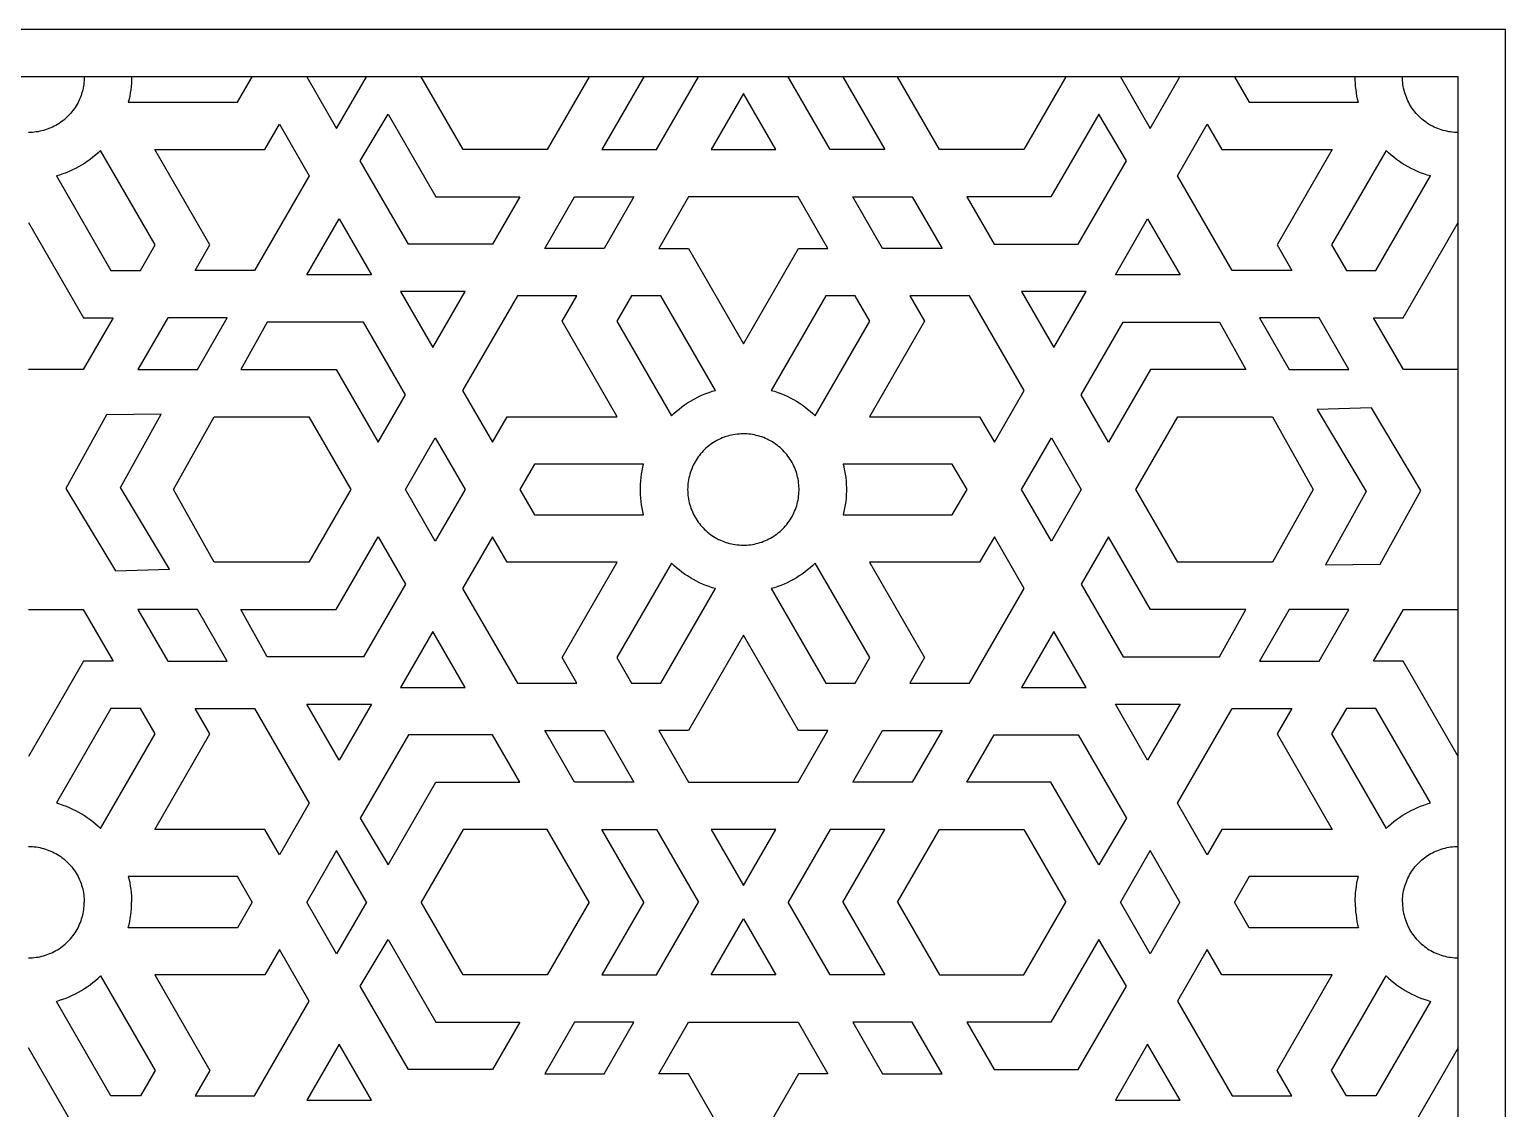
# Model space of a CAD drawing. Header units: millimetres. Extents: x 69 to 506, y 121 to 380.
# Drawn here: x 287.5 to 505.9, y 220 to 379.6 of the extents above; entities that cross this region are included whole.
import ezdxf

# ---------------------------------------------------------------- set-up
doc = ezdxf.new("R2010")
doc.units = ezdxf.units.MM
doc.layers.add('Layer 01', color=1, linetype='Continuous', true_color=0xff0000)

msp = doc.modelspace()

# ---------------------------------------------------------------- linework, layer by layer
at = {"layer": 'Layer 01'}
for p, q in [((505.93, 379.61), (68.87, 379.61)), ((505.93, 121.36), (505.93, 379.61)), ((498.93, 372.61), (75.87, 372.61)), ((295.56, 371.49), (295.52, 371.21)), ((295.6, 371.77), (295.56, 371.49)), ((295.62, 372.05), (295.6, 371.77)), ((295.63, 372.33), (295.62, 372.05)), ((295.64, 372.61), (295.63, 372.33)), ((302.61, 371.66), (302.57, 371.18)), ((302.63, 372.14), (302.61, 371.66)), ((302.64, 372.61), (302.63, 372.14)), ((318.31, 368.84), (320.49, 372.61)), ((328.58, 372.61), (332.98, 364.98)), ((332.98, 364.98), (337.39, 372.61)), ((351.69, 361.84), (345.47, 372.61)), ((370.35, 372.61), (364.13, 361.84)), ((378.43, 372.61), (372.21, 361.84)), ((380.29, 361.84), (386.52, 372.61)), ((406.03, 361.84), (399.81, 372.61)), ((407.89, 372.61), (414.11, 361.84)), ((422.2, 361.84), (415.98, 372.61)), ((440.86, 372.61), (434.64, 361.84)), ((448.94, 372.61), (453.35, 364.98)), ((453.35, 364.98), (457.75, 372.61)), ((465.83, 372.61), (468.01, 368.84)), ((483.69, 372.14), (483.69, 372.61)), ((483.72, 371.66), (483.69, 372.14)), ((483.75, 371.18), (483.72, 371.66)), ((490.69, 372.33), (490.69, 372.61)), ((490.71, 372.05), (490.69, 372.33)), ((490.73, 371.77), (490.71, 372.05)), ((490.76, 371.49), (490.73, 371.77)), ((490.81, 371.21), (490.76, 371.49)), ((498.93, 128.36), (498.93, 372.61)), ((294.84, 369.07), (294.72, 368.82)), ((294.96, 369.33), (294.84, 369.07)), ((295.06, 369.59), (294.96, 369.33)), ((295.16, 369.85), (295.06, 369.59)), ((295.25, 370.12), (295.16, 369.85)), ((295.33, 370.39), (295.25, 370.12)), ((295.41, 370.66), (295.33, 370.39)), ((295.47, 370.94), (295.41, 370.66)), ((295.52, 371.21), (295.47, 370.94)), ((302.28, 369.3), (302.16, 368.84)), ((302.37, 369.77), (302.28, 369.3)), ((302.45, 370.24), (302.37, 369.77)), ((302.52, 370.71), (302.45, 370.24)), ((302.57, 371.18), (302.52, 370.71)), ((393.16, 370.13), (388.38, 361.84)), ((397.95, 361.84), (393.16, 370.13)), ((483.81, 370.71), (483.75, 371.18)), ((483.87, 370.24), (483.81, 370.71)), ((483.95, 369.77), (483.87, 370.24)), ((484.05, 369.3), (483.95, 369.77)), ((484.16, 368.84), (484.05, 369.3)), ((490.86, 370.94), (490.81, 371.21)), ((490.92, 370.66), (490.86, 370.94)), ((490.99, 370.39), (490.92, 370.66)), ((491.07, 370.12), (490.99, 370.39)), ((491.16, 369.85), (491.07, 370.12)), ((491.26, 369.59), (491.16, 369.85)), ((491.37, 369.33), (491.26, 369.59)), ((491.49, 369.07), (491.37, 369.33)), ((491.61, 368.82), (491.49, 369.07)), ((293.42, 366.99), (293.23, 366.79)), ((293.61, 367.2), (293.42, 366.99)), ((293.79, 367.41), (293.61, 367.2)), ((293.97, 367.63), (293.79, 367.41)), ((294.13, 367.86), (293.97, 367.63)), ((294.29, 368.09), (294.13, 367.86)), ((294.44, 368.33), (294.29, 368.09)), ((294.58, 368.57), (294.44, 368.33)), ((294.72, 368.82), (294.58, 368.57)), ((302.16, 368.84), (318.31, 368.84)), ((336.48, 360.17), (340.59, 367.07)), ((340.59, 367.07), (347.65, 354.84)), ((445.74, 367.07), (438.68, 354.84)), ((449.84, 360.17), (445.74, 367.07)), ((468.01, 368.84), (484.16, 368.84)), ((491.74, 368.57), (491.61, 368.82)), ((491.89, 368.33), (491.74, 368.57)), ((492.04, 368.09), (491.89, 368.33)), ((492.19, 367.86), (492.04, 368.09)), ((492.36, 367.63), (492.19, 367.86)), ((492.53, 367.41), (492.36, 367.63)), ((492.72, 367.2), (492.53, 367.41)), ((492.9, 366.99), (492.72, 367.2)), ((493.1, 366.79), (492.9, 366.99)), ((289.89, 364.76), (289.62, 364.68)), ((290.16, 364.85), (289.89, 364.76)), ((290.42, 364.95), (290.16, 364.85)), ((290.68, 365.06), (290.42, 364.95)), ((290.94, 365.17), (290.68, 365.06)), ((291.19, 365.3), (290.94, 365.17)), ((291.44, 365.43), (291.19, 365.3)), ((291.68, 365.57), (291.44, 365.43)), ((291.92, 365.72), (291.68, 365.57)), ((292.15, 365.88), (291.92, 365.72)), ((292.38, 366.05), (292.15, 365.88)), ((292.6, 366.22), (292.38, 366.05)), ((292.81, 366.4), (292.6, 366.22)), ((293.02, 366.59), (292.81, 366.4)), ((293.23, 366.79), (293.02, 366.59)), ((322.36, 361.84), (324.53, 365.61)), ((324.53, 365.61), (328.94, 357.98)), ((457.39, 357.98), (461.79, 365.61)), ((461.79, 365.61), (463.97, 361.84)), ((493.3, 366.59), (493.1, 366.79)), ((493.51, 366.4), (493.3, 366.59)), ((493.73, 366.22), (493.51, 366.4)), ((493.95, 366.05), (493.73, 366.22)), ((494.17, 365.88), (493.95, 366.05)), ((494.41, 365.72), (494.17, 365.88)), ((494.65, 365.57), (494.41, 365.72)), ((494.89, 365.43), (494.65, 365.57)), ((495.14, 365.3), (494.89, 365.43)), ((495.39, 365.17), (495.14, 365.3)), ((495.64, 365.06), (495.39, 365.17)), ((495.9, 364.95), (495.64, 365.06)), ((496.17, 364.85), (495.9, 364.95)), ((496.43, 364.76), (496.17, 364.85)), ((496.7, 364.68), (496.43, 364.76)), ((287.68, 364.38), (287.4, 364.37)), ((287.96, 364.39), (287.68, 364.38)), ((288.24, 364.42), (287.96, 364.39)), ((288.52, 364.45), (288.24, 364.42)), ((288.8, 364.49), (288.52, 364.45)), ((289.08, 364.55), (288.8, 364.49)), ((289.35, 364.61), (289.08, 364.55)), ((289.62, 364.68), (289.35, 364.61)), ((496.98, 364.61), (496.7, 364.68)), ((497.25, 364.55), (496.98, 364.61)), ((497.53, 364.49), (497.25, 364.55)), ((497.8, 364.45), (497.53, 364.49)), ((498.08, 364.42), (497.8, 364.45)), ((498.36, 364.39), (498.08, 364.42)), ((498.64, 364.38), (498.36, 364.39)), ((498.93, 364.37), (498.64, 364.38)), ((296.51, 360.39), (296.09, 360.1)), ((296.91, 360.7), (296.51, 360.39)), ((297.3, 361.03), (296.91, 360.7)), ((297.68, 361.36), (297.3, 361.03)), ((298.05, 361.71), (297.68, 361.36)), ((306.13, 347.73), (298.05, 361.71)), ((314.21, 347.73), (306.06, 361.84)), ((306.06, 361.84), (322.36, 361.84)), ((364.13, 361.84), (351.69, 361.84)), ((372.21, 361.84), (380.29, 361.84)), ((388.38, 361.84), (397.95, 361.84)), ((414.11, 361.84), (406.03, 361.84)), ((434.64, 361.84), (422.2, 361.84)), ((463.97, 361.84), (480.26, 361.84)), ((480.26, 361.84), (472.12, 347.73)), ((488.28, 361.71), (480.2, 347.73)), ((488.64, 361.36), (488.28, 361.71)), ((489.03, 361.03), (488.64, 361.36)), ((489.42, 360.7), (489.03, 361.03)), ((489.82, 360.39), (489.42, 360.7)), ((490.23, 360.1), (489.82, 360.39)), ((292.48, 358.25), (292, 358.08)), ((292.96, 358.42), (292.48, 358.25)), ((293.43, 358.62), (292.96, 358.42)), ((293.89, 358.83), (293.43, 358.62)), ((294.35, 359.05), (293.89, 358.83)), ((294.8, 359.29), (294.35, 359.05)), ((295.24, 359.54), (294.8, 359.29)), ((295.67, 359.81), (295.24, 359.54)), ((296.09, 360.1), (295.67, 359.81)), ((343.61, 347.84), (336.48, 360.17)), ((442.72, 347.84), (449.84, 360.17)), ((490.66, 359.81), (490.23, 360.1)), ((491.09, 359.54), (490.66, 359.81)), ((491.53, 359.29), (491.09, 359.54)), ((491.98, 359.05), (491.53, 359.29)), ((492.43, 358.83), (491.98, 359.05)), ((492.9, 358.62), (492.43, 358.83)), ((493.37, 358.42), (492.9, 358.62)), ((493.84, 358.25), (493.37, 358.42)), ((494.32, 358.08), (493.84, 358.25)), ((292, 358.08), (291.51, 357.94)), ((291.51, 357.94), (299.59, 343.95)), ((328.94, 357.98), (320.84, 343.95)), ((465.49, 343.95), (457.39, 357.98)), ((486.74, 343.95), (494.81, 357.94)), ((494.81, 357.94), (494.32, 358.08)), ((347.65, 354.84), (360.09, 354.84)), ((360.09, 354.84), (356.05, 347.84)), ((363.77, 347.21), (368.17, 354.84)), ((368.17, 354.84), (376.98, 354.84)), ((376.98, 354.84), (372.58, 347.21)), ((385.06, 354.84), (380.66, 347.21)), ((401.26, 354.84), (385.06, 354.84)), ((405.67, 347.21), (401.26, 354.84)), ((413.75, 347.21), (409.35, 354.84)), ((409.35, 354.84), (418.16, 354.84)), ((418.16, 354.84), (422.56, 347.21)), ((438.68, 354.84), (426.24, 354.84)), ((426.24, 354.84), (430.28, 347.84)), ((328.56, 343.32), (333.34, 351.61)), ((333.34, 351.61), (338.13, 343.32)), ((448.2, 343.32), (452.98, 351.61)), ((452.98, 351.61), (457.77, 343.32)), ((287.4, 351.06), (295.55, 336.95)), ((490.78, 336.95), (498.93, 351.06)), ((303.95, 343.95), (306.13, 347.73)), ((312.03, 343.95), (314.21, 347.73)), ((356.05, 347.84), (343.61, 347.84)), ((430.28, 347.84), (442.72, 347.84)), ((472.12, 347.73), (474.3, 343.95)), ((480.2, 347.73), (482.38, 343.95)), ((372.58, 347.21), (363.77, 347.21)), ((380.66, 347.21), (385.02, 347.21)), ((385.02, 347.21), (393.16, 333.1)), ((393.16, 333.1), (401.31, 347.21)), ((401.31, 347.21), (405.67, 347.21)), ((422.56, 347.21), (413.75, 347.21)), ((299.59, 343.95), (303.95, 343.95)), ((320.84, 343.95), (312.03, 343.95)), ((338.13, 343.32), (328.56, 343.32)), ((457.77, 343.32), (448.2, 343.32)), ((474.3, 343.95), (465.49, 343.95)), ((482.38, 343.95), (486.74, 343.95)), ((342.43, 340.84), (347.22, 332.55)), ((352, 340.84), (342.43, 340.84)), ((347.22, 332.55), (352, 340.84)), ((443.89, 340.84), (434.32, 340.84)), ((434.32, 340.84), (439.11, 332.55)), ((439.11, 332.55), (443.89, 340.84)), ((359.72, 340.21), (351.62, 326.18)), ((368.53, 340.21), (359.72, 340.21)), ((366.35, 336.44), (368.53, 340.21)), ((376.62, 340.21), (374.44, 336.44)), ((380.97, 340.21), (376.62, 340.21)), ((389.05, 326.22), (380.97, 340.21)), ((405.35, 340.21), (397.28, 326.22)), ((409.71, 340.21), (405.35, 340.21)), ((411.89, 336.44), (409.71, 340.21)), ((426.6, 340.21), (417.79, 340.21)), ((417.79, 340.21), (419.97, 336.44)), ((434.7, 326.18), (426.6, 340.21)), ((299.91, 336.95), (295.5, 329.32)), ((295.55, 336.95), (299.91, 336.95)), ((307.99, 336.95), (303.58, 329.32)), ((316.8, 336.95), (307.99, 336.95)), ((312.39, 329.32), (316.8, 336.95)), ((322.72, 336.32), (318.8, 329.32)), ((336.96, 336.32), (322.72, 336.32)), ((343.18, 325.55), (336.96, 336.32)), ((374.5, 322.32), (366.35, 336.44)), ((374.44, 336.44), (382.51, 322.45)), ((403.81, 322.45), (411.89, 336.44)), ((419.97, 336.44), (411.82, 322.32)), ((443.15, 325.55), (449.37, 336.32)), ((449.37, 336.32), (463.61, 336.32)), ((463.61, 336.32), (467.53, 329.32)), ((469.53, 336.95), (473.93, 329.32)), ((478.34, 336.95), (469.53, 336.95)), ((482.74, 329.32), (478.34, 336.95)), ((490.83, 329.32), (486.42, 336.95)), ((486.42, 336.95), (490.78, 336.95)), ((295.5, 329.32), (287.4, 329.32)), ((303.58, 329.32), (312.39, 329.32)), ((318.8, 329.32), (332.92, 329.32)), ((332.92, 329.32), (339.14, 318.55)), ((453.41, 329.32), (447.19, 318.55)), ((467.53, 329.32), (453.41, 329.32)), ((473.93, 329.32), (482.74, 329.32)), ((498.93, 329.32), (490.83, 329.32)), ((339.14, 318.55), (343.18, 325.55)), ((351.62, 326.18), (356.03, 318.55)), ((386.67, 325.34), (387.13, 325.55)), ((387.13, 325.55), (387.6, 325.74)), ((387.6, 325.74), (388.08, 325.92)), ((388.08, 325.92), (388.56, 326.08)), ((388.56, 326.08), (389.05, 326.22)), ((397.28, 326.22), (397.76, 326.08)), ((397.76, 326.08), (398.25, 325.92)), ((398.25, 325.92), (398.72, 325.74)), ((398.72, 325.74), (399.19, 325.55)), ((399.19, 325.55), (399.66, 325.34)), ((430.3, 318.55), (434.7, 326.18)), ((447.19, 318.55), (443.15, 325.55)), ((383.26, 323.14), (383.65, 323.46)), ((383.65, 323.46), (384.06, 323.77)), ((384.06, 323.77), (384.47, 324.07)), ((384.47, 324.07), (384.89, 324.35)), ((384.89, 324.35), (385.32, 324.62)), ((385.32, 324.62), (385.76, 324.87)), ((385.76, 324.87), (386.21, 325.11)), ((386.21, 325.11), (386.67, 325.34)), ((399.66, 325.34), (400.11, 325.11)), ((400.11, 325.11), (400.56, 324.87)), ((400.56, 324.87), (401, 324.62)), ((401, 324.62), (401.43, 324.35)), ((401.43, 324.35), (401.86, 324.07)), ((401.86, 324.07), (402.27, 323.77)), ((402.27, 323.77), (402.67, 323.46)), ((402.67, 323.46), (403.06, 323.14)), ((486.08, 323.61), (478.06, 323.37)), ((478.06, 323.37), (485.33, 311.26)), ((493.41, 311.4), (486.08, 323.61)), ((298.95, 322.58), (292.92, 311.71)), ((307.04, 322.72), (298.95, 322.58)), ((301, 311.84), (307.04, 322.72)), ((308.84, 311.55), (314.87, 322.32)), ((314.87, 322.32), (328.87, 322.32)), ((328.87, 322.32), (335.1, 311.55)), ((356.03, 318.55), (358.21, 322.32)), ((358.21, 322.32), (374.5, 322.32)), ((382.51, 322.45), (382.88, 322.8)), ((382.88, 322.8), (383.26, 323.14)), ((403.06, 323.14), (403.44, 322.8)), ((403.44, 322.8), (403.81, 322.45)), ((411.82, 322.32), (428.12, 322.32)), ((428.12, 322.32), (430.3, 318.55)), ((451.23, 311.55), (457.45, 322.32)), ((457.45, 322.32), (471.45, 322.32)), ((471.45, 322.32), (477.49, 311.55)), ((343.18, 311.55), (347.58, 319.18)), ((347.58, 319.18), (351.99, 311.55)), ((389.51, 318.94), (389.26, 318.8)), ((389.77, 319.06), (389.51, 318.94)), ((390.03, 319.17), (389.77, 319.06)), ((390.3, 319.28), (390.03, 319.17)), ((390.57, 319.37), (390.3, 319.28)), ((390.84, 319.46), (390.57, 319.37)), ((391.12, 319.53), (390.84, 319.46)), ((391.39, 319.6), (391.12, 319.53)), ((391.67, 319.65), (391.39, 319.6)), ((391.96, 319.7), (391.67, 319.65)), ((392.24, 319.74), (391.96, 319.7)), ((392.52, 319.76), (392.24, 319.74)), ((392.81, 319.78), (392.52, 319.76)), ((393.1, 319.79), (392.81, 319.78)), ((393.38, 319.79), (393.1, 319.79)), ((393.67, 319.77), (393.38, 319.79)), ((393.95, 319.75), (393.67, 319.77)), ((394.24, 319.72), (393.95, 319.75)), ((394.52, 319.68), (394.24, 319.72)), ((394.8, 319.63), (394.52, 319.68)), ((395.08, 319.56), (394.8, 319.63)), ((395.36, 319.49), (395.08, 319.56)), ((395.63, 319.41), (395.36, 319.49)), ((395.9, 319.32), (395.63, 319.41)), ((396.17, 319.22), (395.9, 319.32)), ((396.44, 319.11), (396.17, 319.22)), ((396.7, 318.99), (396.44, 319.11)), ((396.95, 318.87), (396.7, 318.99)), ((397.2, 318.73), (396.95, 318.87)), ((434.34, 311.55), (438.74, 319.18)), ((438.74, 319.18), (443.15, 311.55)), ((386.83, 316.83), (386.65, 316.6)), ((387.02, 317.04), (386.83, 316.83)), ((387.21, 317.25), (387.02, 317.04)), ((387.42, 317.45), (387.21, 317.25)), ((387.62, 317.65), (387.42, 317.45)), ((387.84, 317.84), (387.62, 317.65)), ((388.06, 318.02), (387.84, 317.84)), ((388.29, 318.19), (388.06, 318.02)), ((388.52, 318.36), (388.29, 318.19)), ((388.76, 318.52), (388.52, 318.36)), ((389.01, 318.66), (388.76, 318.52)), ((389.26, 318.8), (389.01, 318.66)), ((397.45, 318.59), (397.2, 318.73)), ((397.69, 318.43), (397.45, 318.59)), ((397.93, 318.27), (397.69, 318.43)), ((398.16, 318.1), (397.93, 318.27)), ((398.38, 317.93), (398.16, 318.1)), ((398.6, 317.74), (398.38, 317.93)), ((398.81, 317.55), (398.6, 317.74)), ((399.02, 317.35), (398.81, 317.55)), ((399.22, 317.14), (399.02, 317.35)), ((399.41, 316.93), (399.22, 317.14)), ((399.59, 316.71), (399.41, 316.93)), ((399.76, 316.48), (399.59, 316.71)), ((362.25, 315.32), (360.07, 311.55)), ((378.4, 315.32), (362.25, 315.32)), ((378.18, 314.33), (378.28, 314.83)), ((378.28, 314.83), (378.4, 315.32)), ((385.52, 314.62), (385.42, 314.36)), ((385.63, 314.89), (385.52, 314.62)), ((385.75, 315.15), (385.63, 314.89)), ((385.88, 315.4), (385.75, 315.15)), ((386.02, 315.65), (385.88, 315.4)), ((386.16, 315.9), (386.02, 315.65)), ((386.32, 316.14), (386.16, 315.9)), ((386.48, 316.37), (386.32, 316.14)), ((386.65, 316.6), (386.48, 316.37)), ((399.93, 316.25), (399.76, 316.48)), ((400.09, 316.01), (399.93, 316.25)), ((400.24, 315.77), (400.09, 316.01)), ((400.38, 315.52), (400.24, 315.77)), ((400.52, 315.27), (400.38, 315.52)), ((400.64, 315.01), (400.52, 315.27)), ((400.76, 314.75), (400.64, 315.01)), ((400.86, 314.48), (400.76, 314.75)), ((400.96, 314.21), (400.86, 314.48)), ((424.08, 315.32), (407.93, 315.32)), ((407.93, 315.32), (408.05, 314.83)), ((408.05, 314.83), (408.15, 314.33)), ((426.26, 311.55), (424.08, 315.32)), ((377.93, 311.8), (377.94, 312.31)), ((377.94, 312.31), (377.98, 312.82)), ((377.98, 312.82), (378.03, 313.33)), ((378.03, 313.33), (378.1, 313.83)), ((378.1, 313.83), (378.18, 314.33)), ((384.97, 312.41), (384.94, 312.13)), ((385, 312.69), (384.97, 312.41)), ((385.05, 312.98), (385, 312.69)), ((385.1, 313.26), (385.05, 312.98)), ((385.17, 313.54), (385.1, 313.26)), ((385.24, 313.81), (385.17, 313.54)), ((385.32, 314.09), (385.24, 313.81)), ((385.42, 314.36), (385.32, 314.09)), ((401.05, 313.94), (400.96, 314.21)), ((401.13, 313.67), (401.05, 313.94)), ((401.19, 313.39), (401.13, 313.67)), ((401.25, 313.11), (401.19, 313.39)), ((401.3, 312.83), (401.25, 313.11)), ((401.34, 312.54), (401.3, 312.83)), ((401.37, 312.26), (401.34, 312.54)), ((408.15, 314.33), (408.23, 313.83)), ((408.23, 313.83), (408.3, 313.33)), ((408.3, 313.33), (408.35, 312.82)), ((408.35, 312.82), (408.38, 312.31)), ((408.38, 312.31), (408.4, 311.8)), ((292.92, 311.71), (300.25, 299.49)), ((308.27, 299.74), (301, 311.84)), ((314.87, 300.78), (308.84, 311.55)), ((335.1, 311.55), (328.87, 300.78)), ((347.58, 303.92), (343.18, 311.55)), ((351.99, 311.55), (347.58, 303.92)), ((360.07, 311.55), (362.25, 307.78)), ((377.93, 311.3), (377.93, 311.8)), ((377.94, 310.79), (377.93, 311.3)), ((377.98, 310.28), (377.94, 310.79)), ((378.03, 309.77), (377.98, 310.28)), ((384.93, 311.84), (384.92, 311.55)), ((384.92, 311.55), (384.93, 311.27)), ((384.94, 312.13), (384.93, 311.84)), ((384.93, 311.27), (384.94, 310.98)), ((384.94, 310.98), (384.97, 310.7)), ((384.97, 310.7), (385, 310.41)), ((385, 310.41), (385.05, 310.13)), ((385.05, 310.13), (385.1, 309.85)), ((401.25, 309.98), (401.3, 310.26)), ((401.3, 310.26), (401.34, 310.55)), ((401.34, 310.55), (401.37, 310.83)), ((401.39, 311.98), (401.37, 312.26)), ((401.37, 310.83), (401.39, 311.12)), ((401.4, 311.69), (401.39, 311.98)), ((401.39, 311.12), (401.4, 311.4)), ((401.4, 311.4), (401.4, 311.69)), ((408.35, 310.28), (408.3, 309.77)), ((408.38, 310.79), (408.35, 310.28)), ((408.4, 311.3), (408.38, 310.79)), ((408.4, 311.8), (408.4, 311.3)), ((424.08, 307.78), (426.26, 311.55)), ((438.74, 303.92), (434.34, 311.55)), ((443.15, 311.55), (438.74, 303.92)), ((457.45, 300.78), (451.23, 311.55)), ((477.49, 311.55), (471.45, 300.78)), ((485.33, 311.26), (479.29, 300.38)), ((487.37, 300.52), (493.41, 311.4)), ((378.1, 309.27), (378.03, 309.77)), ((378.18, 308.77), (378.1, 309.27)), ((378.28, 308.27), (378.18, 308.77)), ((378.4, 307.78), (378.28, 308.27)), ((385.1, 309.85), (385.16, 309.57)), ((385.16, 309.57), (385.24, 309.3)), ((385.24, 309.3), (385.32, 309.02)), ((385.32, 309.02), (385.41, 308.75)), ((385.41, 308.75), (385.52, 308.48)), ((385.52, 308.48), (385.63, 308.22)), ((385.63, 308.22), (385.75, 307.96)), ((385.75, 307.96), (385.88, 307.71)), ((400.51, 307.83), (400.64, 308.08)), ((400.64, 308.08), (400.75, 308.34)), ((400.75, 308.34), (400.86, 308.61)), ((400.86, 308.61), (400.96, 308.88)), ((400.96, 308.88), (401.05, 309.15)), ((401.05, 309.15), (401.12, 309.43)), ((401.12, 309.43), (401.19, 309.7)), ((401.19, 309.7), (401.25, 309.98)), ((408.05, 308.27), (407.93, 307.78)), ((408.15, 308.77), (408.05, 308.27)), ((408.23, 309.27), (408.15, 308.77)), ((408.3, 309.77), (408.23, 309.27)), ((362.25, 307.78), (378.4, 307.78)), ((385.88, 307.71), (386.01, 307.45)), ((386.01, 307.45), (386.16, 307.21)), ((386.16, 307.21), (386.31, 306.97)), ((386.31, 306.97), (386.48, 306.73)), ((386.48, 306.73), (386.65, 306.5)), ((386.65, 306.5), (386.83, 306.28)), ((386.83, 306.28), (387.01, 306.07)), ((387.01, 306.07), (387.21, 305.86)), ((387.21, 305.86), (387.41, 305.65)), ((398.81, 305.55), (399.01, 305.75)), ((399.01, 305.75), (399.21, 305.95)), ((399.21, 305.95), (399.4, 306.17)), ((399.4, 306.17), (399.58, 306.39)), ((399.58, 306.39), (399.76, 306.61)), ((399.76, 306.61), (399.93, 306.84)), ((399.93, 306.84), (400.09, 307.08)), ((400.09, 307.08), (400.24, 307.32)), ((400.24, 307.32), (400.38, 307.57)), ((400.38, 307.57), (400.51, 307.83)), ((407.93, 307.78), (424.08, 307.78)), ((332.92, 293.78), (339.14, 304.55)), ((339.14, 304.55), (343.18, 297.55)), ((356.03, 304.55), (351.62, 296.92)), ((358.21, 300.78), (356.03, 304.55)), ((387.41, 305.65), (387.62, 305.46)), ((387.62, 305.46), (387.83, 305.27)), ((387.83, 305.27), (388.05, 305.09)), ((388.05, 305.09), (388.28, 304.91)), ((388.28, 304.91), (388.52, 304.75)), ((388.52, 304.75), (388.75, 304.59)), ((388.75, 304.59), (389, 304.44)), ((389, 304.44), (389.25, 304.3)), ((389.25, 304.3), (389.5, 304.17)), ((389.5, 304.17), (389.76, 304.05)), ((389.76, 304.05), (390.02, 303.93)), ((390.02, 303.93), (390.29, 303.83)), ((390.29, 303.83), (390.56, 303.73)), ((390.56, 303.73), (390.83, 303.65)), ((390.83, 303.65), (391.11, 303.57)), ((391.11, 303.57), (391.39, 303.51)), ((395.07, 303.54), (395.35, 303.61)), ((395.35, 303.61), (395.62, 303.69)), ((395.62, 303.69), (395.89, 303.78)), ((395.89, 303.78), (396.16, 303.88)), ((396.16, 303.88), (396.43, 303.99)), ((396.43, 303.99), (396.69, 304.1)), ((396.69, 304.1), (396.94, 304.23)), ((396.94, 304.23), (397.2, 304.37)), ((397.2, 304.37), (397.44, 304.51)), ((397.44, 304.51), (397.68, 304.66)), ((397.68, 304.66), (397.92, 304.82)), ((397.92, 304.82), (398.15, 304.99)), ((398.15, 304.99), (398.38, 305.17)), ((398.38, 305.17), (398.59, 305.35)), ((398.59, 305.35), (398.81, 305.55)), ((430.3, 304.55), (428.12, 300.78)), ((434.7, 296.92), (430.3, 304.55)), ((447.19, 304.55), (443.15, 297.55)), ((453.41, 293.78), (447.19, 304.55)), ((391.39, 303.51), (391.67, 303.45)), ((391.67, 303.45), (391.95, 303.4)), ((391.95, 303.4), (392.23, 303.36)), ((392.23, 303.36), (392.52, 303.34)), ((392.52, 303.34), (392.8, 303.32)), ((392.8, 303.32), (393.09, 303.31)), ((393.09, 303.31), (393.37, 303.31)), ((393.37, 303.31), (393.66, 303.33)), ((393.66, 303.33), (393.94, 303.35)), ((393.94, 303.35), (394.23, 303.38)), ((394.23, 303.38), (394.51, 303.42)), ((394.51, 303.42), (394.79, 303.47)), ((394.79, 303.47), (395.07, 303.54)), ((300.25, 299.49), (308.27, 299.74)), ((328.87, 300.78), (314.87, 300.78)), ((374.5, 300.78), (358.21, 300.78)), ((366.35, 286.67), (374.5, 300.78)), ((382.51, 300.65), (374.44, 286.67)), ((382.88, 300.3), (382.51, 300.65)), ((383.26, 299.96), (382.88, 300.3)), ((383.65, 299.64), (383.26, 299.96)), ((384.06, 299.33), (383.65, 299.64)), ((384.47, 299.03), (384.06, 299.33)), ((402.27, 299.33), (401.86, 299.03)), ((402.67, 299.64), (402.27, 299.33)), ((403.06, 299.96), (402.67, 299.64)), ((403.44, 300.3), (403.06, 299.96)), ((403.81, 300.65), (403.44, 300.3)), ((411.89, 286.67), (403.81, 300.65)), ((428.12, 300.78), (411.82, 300.78)), ((411.82, 300.78), (419.97, 286.67)), ((471.45, 300.78), (457.45, 300.78)), ((479.29, 300.38), (487.37, 300.52)), ((343.18, 297.55), (336.96, 286.78)), ((384.89, 298.75), (384.47, 299.03)), ((385.32, 298.48), (384.89, 298.75)), ((385.76, 298.23), (385.32, 298.48)), ((386.21, 297.99), (385.76, 298.23)), ((386.67, 297.76), (386.21, 297.99)), ((387.13, 297.55), (386.67, 297.76)), ((387.6, 297.36), (387.13, 297.55)), ((388.08, 297.18), (387.6, 297.36)), ((388.56, 297.02), (388.08, 297.18)), ((389.05, 296.88), (388.56, 297.02)), ((397.76, 297.02), (397.28, 296.88)), ((398.25, 297.18), (397.76, 297.02)), ((398.72, 297.36), (398.25, 297.18)), ((399.19, 297.55), (398.72, 297.36)), ((399.66, 297.76), (399.19, 297.55)), ((400.11, 297.99), (399.66, 297.76)), ((400.56, 298.23), (400.11, 297.99)), ((401, 298.48), (400.56, 298.23)), ((401.43, 298.75), (401, 298.48)), ((401.86, 299.03), (401.43, 298.75)), ((443.15, 297.55), (449.37, 286.78)), ((351.62, 296.92), (359.72, 282.89)), ((380.97, 282.89), (389.05, 296.88)), ((397.28, 296.88), (405.35, 282.89)), ((426.6, 282.89), (434.7, 296.92)), ((287.4, 293.78), (295.5, 293.78)), ((295.5, 293.78), (299.91, 286.15)), ((312.39, 293.78), (303.58, 293.78)), ((303.58, 293.78), (307.99, 286.15)), ((316.8, 286.15), (312.39, 293.78)), ((318.8, 293.78), (332.92, 293.78)), ((322.72, 286.78), (318.8, 293.78)), ((467.53, 293.78), (453.41, 293.78)), ((463.61, 286.78), (467.53, 293.78)), ((473.93, 293.78), (469.53, 286.15)), ((482.74, 293.78), (473.93, 293.78)), ((478.34, 286.15), (482.74, 293.78)), ((486.42, 286.15), (490.83, 293.78)), ((490.83, 293.78), (498.93, 293.78)), ((347.22, 290.55), (342.43, 282.26)), ((352, 282.26), (347.22, 290.55)), ((439.11, 290.55), (434.32, 282.26)), ((443.89, 282.26), (439.11, 290.55)), ((393.16, 290), (385.02, 275.89)), ((401.31, 275.89), (393.16, 290)), ((295.55, 286.15), (287.4, 272.04)), ((299.91, 286.15), (295.55, 286.15)), ((307.99, 286.15), (316.8, 286.15)), ((336.96, 286.78), (322.72, 286.78)), ((368.53, 282.89), (366.35, 286.67)), ((374.44, 286.67), (376.62, 282.89)), ((409.71, 282.89), (411.89, 286.67)), ((419.97, 286.67), (417.79, 282.89)), ((449.37, 286.78), (463.61, 286.78)), ((469.53, 286.15), (478.34, 286.15)), ((490.78, 286.15), (486.42, 286.15)), ((498.93, 272.04), (490.78, 286.15)), ((342.43, 282.26), (352, 282.26)), ((359.72, 282.89), (368.53, 282.89)), ((376.62, 282.89), (380.97, 282.89)), ((405.35, 282.89), (409.71, 282.89)), ((417.79, 282.89), (426.6, 282.89)), ((434.32, 282.26), (443.89, 282.26)), ((333.34, 271.49), (328.56, 279.78)), ((328.56, 279.78), (338.13, 279.78)), ((338.13, 279.78), (333.34, 271.49)), ((448.2, 279.78), (457.77, 279.78)), ((452.98, 271.49), (448.2, 279.78)), ((457.77, 279.78), (452.98, 271.49)), ((299.59, 279.15), (291.51, 265.16)), ((303.95, 279.15), (299.59, 279.15)), ((306.13, 275.37), (303.95, 279.15)), ((312.03, 279.15), (320.84, 279.15)), ((314.21, 275.37), (312.03, 279.15)), ((320.84, 279.15), (328.94, 265.12)), ((457.39, 265.12), (465.49, 279.15)), ((465.49, 279.15), (474.3, 279.15)), ((474.3, 279.15), (472.12, 275.37)), ((482.38, 279.15), (480.2, 275.37)), ((486.74, 279.15), (482.38, 279.15)), ((494.81, 265.16), (486.74, 279.15)), ((298.05, 261.39), (306.13, 275.37)), ((306.06, 261.26), (314.21, 275.37)), ((343.61, 275.26), (336.48, 262.93)), ((356.05, 275.26), (343.61, 275.26)), ((360.09, 268.26), (356.05, 275.26)), ((368.17, 268.26), (363.77, 275.89)), ((363.77, 275.89), (372.58, 275.89)), ((372.58, 275.89), (376.98, 268.26)), ((380.66, 275.89), (385.06, 268.26)), ((385.02, 275.89), (380.66, 275.89)), ((401.26, 268.26), (405.67, 275.89)), ((405.67, 275.89), (401.31, 275.89)), ((409.35, 268.26), (413.75, 275.89)), ((413.75, 275.89), (422.56, 275.89)), ((422.56, 275.89), (418.16, 268.26)), ((426.24, 268.26), (430.28, 275.26)), ((430.28, 275.26), (442.72, 275.26)), ((442.72, 275.26), (449.84, 262.93)), ((472.12, 275.37), (480.26, 261.26)), ((480.2, 275.37), (488.28, 261.39)), ((340.59, 256.03), (347.65, 268.26)), ((347.65, 268.26), (360.09, 268.26)), ((376.98, 268.26), (368.17, 268.26)), ((385.06, 268.26), (401.26, 268.26)), ((418.16, 268.26), (409.35, 268.26)), ((438.68, 268.26), (426.24, 268.26)), ((445.74, 256.03), (438.68, 268.26)), ((291.51, 265.16), (292, 265.02)), ((292, 265.02), (292.48, 264.85)), ((292.48, 264.85), (292.96, 264.68)), ((292.96, 264.68), (293.43, 264.48)), ((293.43, 264.48), (293.89, 264.27)), ((293.89, 264.27), (294.35, 264.05)), ((328.94, 265.12), (324.53, 257.49)), ((461.79, 257.49), (457.39, 265.12)), ((491.98, 264.05), (492.43, 264.27)), ((492.43, 264.27), (492.9, 264.48)), ((492.9, 264.48), (493.37, 264.68)), ((493.37, 264.68), (493.84, 264.85)), ((493.84, 264.85), (494.32, 265.02)), ((494.32, 265.02), (494.81, 265.16)), ((294.35, 264.05), (294.8, 263.81)), ((294.8, 263.81), (295.24, 263.56)), ((295.24, 263.56), (295.67, 263.29)), ((295.67, 263.29), (296.09, 263)), ((296.09, 263), (296.51, 262.71)), ((296.51, 262.71), (296.91, 262.4)), ((296.91, 262.4), (297.3, 262.07)), ((297.3, 262.07), (297.68, 261.74)), ((336.48, 262.93), (340.59, 256.03)), ((449.84, 262.93), (445.74, 256.03)), ((488.64, 261.74), (489.03, 262.07)), ((489.03, 262.07), (489.42, 262.4)), ((489.42, 262.4), (489.82, 262.71)), ((489.82, 262.71), (490.23, 263)), ((490.23, 263), (490.66, 263.29)), ((490.66, 263.29), (491.09, 263.56)), ((491.09, 263.56), (491.53, 263.81)), ((491.53, 263.81), (491.98, 264.05)), ((297.68, 261.74), (298.05, 261.39)), ((322.36, 261.26), (306.06, 261.26)), ((324.53, 257.49), (322.36, 261.26)), ((351.69, 261.26), (345.47, 250.49)), ((364.13, 261.26), (351.69, 261.26)), ((370.35, 250.49), (364.13, 261.26)), ((378.43, 250.49), (372.21, 261.26)), ((372.21, 261.26), (380.29, 261.26)), ((380.29, 261.26), (386.52, 250.49)), ((397.95, 261.26), (388.38, 261.26)), ((388.38, 261.26), (393.16, 252.97)), ((393.16, 252.97), (397.95, 261.26)), ((406.03, 261.26), (399.81, 250.49)), ((414.11, 261.26), (406.03, 261.26)), ((407.89, 250.49), (414.11, 261.26)), ((415.98, 250.49), (422.2, 261.26)), ((422.2, 261.26), (434.64, 261.26)), ((434.64, 261.26), (440.86, 250.49)), ((463.97, 261.26), (461.79, 257.49)), ((480.26, 261.26), (463.97, 261.26)), ((488.28, 261.39), (488.64, 261.74)), ((287.4, 258.73), (287.68, 258.72)), ((287.68, 258.72), (287.96, 258.71)), ((287.96, 258.71), (288.24, 258.68)), ((288.24, 258.68), (288.52, 258.65)), ((288.52, 258.65), (288.8, 258.61)), ((288.8, 258.61), (289.08, 258.56)), ((289.08, 258.56), (289.35, 258.49)), ((289.35, 258.49), (289.62, 258.42)), ((289.62, 258.42), (289.89, 258.34)), ((289.89, 258.34), (290.16, 258.25)), ((290.16, 258.25), (290.42, 258.15)), ((290.42, 258.15), (290.68, 258.05)), ((290.68, 258.05), (290.94, 257.93)), ((290.94, 257.93), (291.19, 257.8)), ((291.19, 257.8), (291.44, 257.67)), ((332.98, 258.12), (328.58, 250.49)), ((337.39, 250.49), (332.98, 258.12)), ((453.35, 258.12), (448.94, 250.49)), ((457.75, 250.49), (453.35, 258.12)), ((494.89, 257.67), (495.14, 257.8)), ((495.14, 257.8), (495.39, 257.93)), ((495.39, 257.93), (495.64, 258.05)), ((495.64, 258.05), (495.9, 258.15)), ((495.9, 258.15), (496.17, 258.25)), ((496.17, 258.25), (496.43, 258.34)), ((496.43, 258.34), (496.7, 258.42)), ((496.7, 258.42), (496.98, 258.49)), ((496.98, 258.49), (497.25, 258.56)), ((497.25, 258.56), (497.53, 258.61)), ((497.53, 258.61), (497.8, 258.65)), ((497.8, 258.65), (498.08, 258.68)), ((498.08, 258.68), (498.36, 258.71)), ((498.36, 258.71), (498.64, 258.72)), ((498.64, 258.72), (498.93, 258.73)), ((291.44, 257.67), (291.68, 257.53)), ((291.68, 257.53), (291.92, 257.38)), ((291.92, 257.38), (292.15, 257.22)), ((292.15, 257.22), (292.38, 257.05)), ((292.38, 257.05), (292.6, 256.88)), ((292.6, 256.88), (292.81, 256.7)), ((292.81, 256.7), (293.02, 256.51)), ((293.02, 256.51), (293.23, 256.31)), ((293.23, 256.31), (293.42, 256.11)), ((293.42, 256.11), (293.61, 255.9)), ((293.61, 255.9), (293.79, 255.69)), ((293.79, 255.69), (293.97, 255.47)), ((492.36, 255.47), (492.53, 255.69)), ((492.53, 255.69), (492.72, 255.9)), ((492.72, 255.9), (492.9, 256.11)), ((492.9, 256.11), (493.1, 256.31)), ((493.1, 256.31), (493.3, 256.51)), ((493.3, 256.51), (493.51, 256.7)), ((493.51, 256.7), (493.73, 256.88)), ((493.73, 256.88), (493.95, 257.05)), ((493.95, 257.05), (494.17, 257.22)), ((494.17, 257.22), (494.41, 257.38)), ((494.41, 257.38), (494.65, 257.53)), ((494.65, 257.53), (494.89, 257.67)), ((293.97, 255.47), (294.13, 255.24)), ((294.13, 255.24), (294.29, 255.01)), ((294.29, 255.01), (294.44, 254.77)), ((294.44, 254.77), (294.58, 254.53)), ((294.58, 254.53), (294.72, 254.28)), ((294.72, 254.28), (294.84, 254.03)), ((294.84, 254.03), (294.96, 253.77)), ((294.96, 253.77), (295.06, 253.51)), ((295.06, 253.51), (295.16, 253.25)), ((318.31, 254.26), (302.16, 254.26)), ((302.16, 254.26), (302.28, 253.8)), ((302.28, 253.8), (302.37, 253.33)), ((302.37, 253.33), (302.45, 252.86)), ((320.49, 250.49), (318.31, 254.26)), ((468.01, 254.26), (465.83, 250.49)), ((484.16, 254.26), (468.01, 254.26)), ((483.87, 252.86), (483.95, 253.33)), ((483.95, 253.33), (484.05, 253.8)), ((484.05, 253.8), (484.16, 254.26)), ((491.16, 253.25), (491.26, 253.51)), ((491.26, 253.51), (491.37, 253.77)), ((491.37, 253.77), (491.49, 254.03)), ((491.49, 254.03), (491.61, 254.28)), ((491.61, 254.28), (491.74, 254.53)), ((491.74, 254.53), (491.89, 254.77)), ((491.89, 254.77), (492.04, 255.01)), ((492.04, 255.01), (492.19, 255.24)), ((492.19, 255.24), (492.36, 255.47)), ((295.16, 253.25), (295.25, 252.98)), ((295.25, 252.98), (295.33, 252.71)), ((295.33, 252.71), (295.41, 252.44)), ((295.41, 252.44), (295.47, 252.16)), ((295.47, 252.16), (295.52, 251.89)), ((295.52, 251.89), (295.56, 251.61)), ((295.56, 251.61), (295.6, 251.33)), ((295.6, 251.33), (295.62, 251.05)), ((302.45, 252.86), (302.52, 252.39)), ((302.52, 252.39), (302.57, 251.92)), ((302.57, 251.92), (302.61, 251.44)), ((302.61, 251.44), (302.63, 250.96)), ((483.69, 250.96), (483.72, 251.44)), ((483.72, 251.44), (483.75, 251.92)), ((483.75, 251.92), (483.81, 252.39)), ((483.81, 252.39), (483.87, 252.86)), ((490.71, 251.05), (490.73, 251.33)), ((490.73, 251.33), (490.76, 251.61)), ((490.76, 251.61), (490.81, 251.89)), ((490.81, 251.89), (490.86, 252.16)), ((490.86, 252.16), (490.92, 252.44)), ((490.92, 252.44), (490.99, 252.71)), ((490.99, 252.71), (491.07, 252.98)), ((491.07, 252.98), (491.16, 253.25)), ((295.47, 248.81), (295.52, 249.09)), ((295.52, 249.09), (295.56, 249.37)), ((295.56, 249.37), (295.6, 249.65)), ((295.6, 249.65), (295.62, 249.93)), ((295.62, 251.05), (295.63, 250.77)), ((295.62, 249.93), (295.63, 250.21)), ((295.63, 250.77), (295.64, 250.49)), ((295.63, 250.21), (295.64, 250.49)), ((302.52, 248.59), (302.57, 249.06)), ((302.57, 249.06), (302.61, 249.54)), ((302.61, 249.54), (302.63, 250.01)), ((302.63, 250.96), (302.64, 250.49)), ((302.63, 250.01), (302.64, 250.49)), ((320.49, 250.49), (318.31, 246.71)), ((332.98, 242.86), (328.58, 250.49)), ((337.39, 250.49), (332.98, 242.86)), ((351.69, 239.71), (345.47, 250.49)), ((370.35, 250.49), (364.13, 239.71)), ((378.43, 250.49), (372.21, 239.71)), ((380.29, 239.71), (386.52, 250.49)), ((406.03, 239.71), (399.81, 250.49)), ((407.89, 250.49), (414.11, 239.71)), ((415.98, 250.49), (422.2, 239.71)), ((434.64, 239.71), (440.86, 250.49)), ((453.35, 242.86), (448.94, 250.49)), ((457.75, 250.49), (453.35, 242.86)), ((468.01, 246.71), (465.83, 250.49)), ((483.69, 250.49), (483.69, 250.96)), ((483.69, 250.49), (483.69, 250.01)), ((483.69, 250.01), (483.72, 249.54)), ((483.72, 249.54), (483.75, 249.06)), ((483.75, 249.06), (483.81, 248.59)), ((490.69, 250.77), (490.71, 251.05)), ((490.69, 250.49), (490.69, 250.77)), ((490.69, 250.49), (490.69, 250.21)), ((490.69, 250.21), (490.71, 249.93)), ((490.71, 249.93), (490.73, 249.65)), ((490.73, 249.65), (490.76, 249.37)), ((490.76, 249.37), (490.81, 249.09)), ((490.81, 249.09), (490.86, 248.81)), ((294.72, 246.7), (294.84, 246.95)), ((294.84, 246.95), (294.96, 247.21)), ((294.96, 247.21), (295.06, 247.47)), ((295.06, 247.47), (295.16, 247.73)), ((295.16, 247.73), (295.25, 248)), ((295.25, 248), (295.33, 248.27)), ((295.33, 248.27), (295.41, 248.54)), ((295.41, 248.54), (295.47, 248.81)), ((302.16, 246.71), (302.28, 247.18)), ((302.28, 247.18), (302.37, 247.64)), ((302.37, 247.64), (302.45, 248.11)), ((302.45, 248.11), (302.52, 248.59)), ((388.38, 239.71), (393.16, 248)), ((393.16, 248), (397.95, 239.71)), ((483.81, 248.59), (483.87, 248.11)), ((483.87, 248.11), (483.95, 247.64)), ((483.95, 247.64), (484.05, 247.18)), ((484.05, 247.18), (484.16, 246.71)), ((490.86, 248.81), (490.92, 248.54)), ((490.92, 248.54), (490.99, 248.27)), ((490.99, 248.27), (491.07, 248)), ((491.07, 248), (491.16, 247.73)), ((491.16, 247.73), (491.26, 247.47)), ((491.26, 247.47), (491.37, 247.21)), ((491.37, 247.21), (491.49, 246.95)), ((491.49, 246.95), (491.61, 246.7)), ((293.02, 244.47), (293.23, 244.66)), ((293.23, 244.66), (293.42, 244.86)), ((293.42, 244.86), (293.61, 245.07)), ((293.61, 245.07), (293.79, 245.29)), ((293.79, 245.29), (293.97, 245.51)), ((293.97, 245.51), (294.13, 245.74)), ((294.13, 245.74), (294.29, 245.97)), ((294.29, 245.97), (294.44, 246.21)), ((294.44, 246.21), (294.58, 246.45)), ((294.58, 246.45), (294.72, 246.7)), ((318.31, 246.71), (302.16, 246.71)), ((336.48, 238.05), (340.59, 244.94)), ((340.59, 244.94), (347.65, 232.71)), ((445.74, 244.94), (438.68, 232.71)), ((449.84, 238.05), (445.74, 244.94)), ((484.16, 246.71), (468.01, 246.71)), ((491.61, 246.7), (491.74, 246.45)), ((491.74, 246.45), (491.89, 246.21)), ((491.89, 246.21), (492.04, 245.97)), ((492.04, 245.97), (492.19, 245.74)), ((492.19, 245.74), (492.36, 245.51)), ((492.36, 245.51), (492.53, 245.29)), ((492.53, 245.29), (492.72, 245.07)), ((492.72, 245.07), (492.9, 244.86)), ((492.9, 244.86), (493.1, 244.66)), ((493.1, 244.66), (493.3, 244.47)), ((288.8, 242.37), (289.08, 242.42)), ((289.08, 242.42), (289.35, 242.48)), ((289.35, 242.48), (289.62, 242.55)), ((289.62, 242.55), (289.89, 242.63)), ((289.89, 242.63), (290.16, 242.72)), ((290.16, 242.72), (290.42, 242.82)), ((290.42, 242.82), (290.68, 242.93)), ((290.68, 242.93), (290.94, 243.05)), ((290.94, 243.05), (291.19, 243.17)), ((291.19, 243.17), (291.44, 243.31)), ((291.44, 243.31), (291.68, 243.45)), ((291.68, 243.45), (291.92, 243.6)), ((291.92, 243.6), (292.15, 243.76)), ((292.15, 243.76), (292.38, 243.92)), ((292.38, 243.92), (292.6, 244.1)), ((292.6, 244.1), (292.81, 244.28)), ((292.81, 244.28), (293.02, 244.47)), ((324.53, 243.49), (322.36, 239.71)), ((328.94, 235.86), (324.53, 243.49)), ((461.79, 243.49), (457.39, 235.86)), ((463.97, 239.71), (461.79, 243.49)), ((493.3, 244.47), (493.51, 244.28)), ((493.51, 244.28), (493.73, 244.1)), ((493.73, 244.1), (493.95, 243.92)), ((493.95, 243.92), (494.17, 243.76)), ((494.17, 243.76), (494.41, 243.6)), ((494.41, 243.6), (494.65, 243.45)), ((494.65, 243.45), (494.89, 243.31)), ((494.89, 243.31), (495.14, 243.17)), ((495.14, 243.17), (495.39, 243.05)), ((495.39, 243.05), (495.64, 242.93)), ((495.64, 242.93), (495.9, 242.82)), ((495.9, 242.82), (496.17, 242.72)), ((496.17, 242.72), (496.43, 242.63)), ((496.43, 242.63), (496.7, 242.55)), ((496.7, 242.55), (496.98, 242.48)), ((496.98, 242.48), (497.25, 242.42)), ((497.25, 242.42), (497.53, 242.37)), ((287.4, 242.25), (287.68, 242.25)), ((287.68, 242.25), (287.96, 242.27)), ((287.96, 242.27), (288.24, 242.29)), ((288.24, 242.29), (288.52, 242.33)), ((288.52, 242.33), (288.8, 242.37)), ((497.53, 242.37), (497.8, 242.33)), ((497.8, 242.33), (498.08, 242.29)), ((498.08, 242.29), (498.36, 242.27)), ((498.36, 242.27), (498.64, 242.25)), ((498.64, 242.25), (498.93, 242.25)), ((296.09, 237.97), (296.51, 238.27)), ((296.51, 238.27), (296.91, 238.58)), ((296.91, 238.58), (297.3, 238.9)), ((297.3, 238.9), (297.68, 239.24)), ((297.68, 239.24), (298.05, 239.59)), ((298.05, 239.59), (306.13, 225.6)), ((322.36, 239.71), (306.06, 239.71)), ((306.06, 239.71), (314.21, 225.6)), ((343.61, 225.71), (336.48, 238.05)), ((364.13, 239.71), (351.69, 239.71)), ((372.21, 239.71), (380.29, 239.71)), ((397.95, 239.71), (388.38, 239.71)), ((414.11, 239.71), (406.03, 239.71)), ((422.2, 239.71), (434.64, 239.71)), ((442.72, 225.71), (449.84, 238.05)), ((480.26, 239.71), (463.97, 239.71)), ((472.12, 225.6), (480.26, 239.71)), ((480.2, 225.6), (488.28, 239.59)), ((488.28, 239.59), (488.64, 239.24)), ((488.64, 239.24), (489.03, 238.9)), ((489.03, 238.9), (489.42, 238.58)), ((489.42, 238.58), (489.82, 238.27)), ((489.82, 238.27), (490.23, 237.97)), ((291.51, 235.81), (292, 235.96)), ((292, 235.96), (292.48, 236.12)), ((292.48, 236.12), (292.96, 236.3)), ((292.96, 236.3), (293.43, 236.49)), ((293.43, 236.49), (293.89, 236.7)), ((293.89, 236.7), (294.35, 236.93)), ((294.35, 236.93), (294.8, 237.17)), ((294.8, 237.17), (295.24, 237.42)), ((295.24, 237.42), (295.67, 237.69)), ((295.67, 237.69), (296.09, 237.97)), ((320.84, 221.83), (328.94, 235.86)), ((457.39, 235.86), (465.49, 221.83)), ((490.23, 237.97), (490.66, 237.69)), ((490.66, 237.69), (491.09, 237.42)), ((491.09, 237.42), (491.53, 237.17)), ((491.53, 237.17), (491.98, 236.93)), ((491.98, 236.93), (492.43, 236.7)), ((492.43, 236.7), (492.9, 236.49)), ((492.9, 236.49), (493.37, 236.3)), ((493.37, 236.3), (493.84, 236.12)), ((493.84, 236.12), (494.32, 235.96)), ((494.32, 235.96), (494.81, 235.81)), ((299.59, 221.83), (291.51, 235.81)), ((494.81, 235.81), (486.74, 221.83)), ((347.65, 232.71), (360.09, 232.71)), ((360.09, 232.71), (356.05, 225.71)), ((368.17, 232.71), (363.77, 225.09)), ((376.98, 232.71), (368.17, 232.71)), ((372.58, 225.09), (376.98, 232.71)), ((380.66, 225.09), (385.06, 232.71)), ((385.06, 232.71), (401.26, 232.71)), ((401.26, 232.71), (405.67, 225.09)), ((418.16, 232.71), (409.35, 232.71)), ((409.35, 232.71), (413.75, 225.09)), ((422.56, 225.09), (418.16, 232.71)), ((438.68, 232.71), (426.24, 232.71)), ((426.24, 232.71), (430.28, 225.71)), ((333.34, 229.49), (328.56, 221.2)), ((338.13, 221.2), (333.34, 229.49)), ((452.98, 229.49), (448.2, 221.2)), ((457.77, 221.2), (452.98, 229.49)), ((295.55, 214.83), (287.4, 228.94)), ((498.93, 228.94), (490.78, 214.83)), ((306.13, 225.6), (303.95, 221.83)), ((314.21, 225.6), (312.03, 221.83)), ((356.05, 225.71), (343.61, 225.71)), ((363.77, 225.09), (372.58, 225.09)), ((385.02, 225.09), (380.66, 225.09)), ((393.16, 210.97), (385.02, 225.09)), ((401.31, 225.09), (393.16, 210.97)), ((405.67, 225.09), (401.31, 225.09)), ((413.75, 225.09), (422.56, 225.09)), ((430.28, 225.71), (442.72, 225.71)), ((474.3, 221.83), (472.12, 225.6)), ((482.38, 221.83), (480.2, 225.6)), ((303.95, 221.83), (299.59, 221.83)), ((312.03, 221.83), (320.84, 221.83)), ((328.56, 221.2), (338.13, 221.2)), ((448.2, 221.2), (457.77, 221.2)), ((465.49, 221.83), (474.3, 221.83)), ((486.74, 221.83), (482.38, 221.83))]:
    msp.add_line(p, q, dxfattribs=at)

doc.saveas('drawing.dxf')
